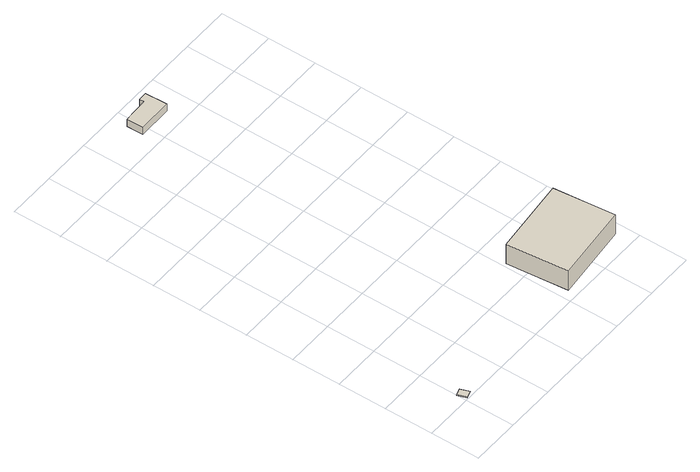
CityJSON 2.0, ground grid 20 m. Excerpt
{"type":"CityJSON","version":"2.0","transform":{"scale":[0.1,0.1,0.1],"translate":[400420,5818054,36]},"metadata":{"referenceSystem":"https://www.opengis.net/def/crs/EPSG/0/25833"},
"CityObjects":{
"building1":{"type":"Building","attributes":{"Gemeindeschluessel":"11000011","BezugspunktDach":"2200","function":"51009_1610","measuredHeight":0.413,"storeysAboveGround":0},"address":[{"country":"Germany","locality":"Berlin"}],"geometry":[{"type":"Solid","lod":"1","boundaries":[[[[0,1,2,3]],[[4,5,6,7]],[[4,7,3,2]],[[5,4,2,1]],[[6,5,1,0]],[[7,6,0,3]]]]}]},
"building2":{"type":"Building","attributes":{"Gemeindeschluessel":"11000011","BezugspunktDach":"2200","function":"31001_3260","measuredHeight":11.82,"storeysAboveGround":1},"address":[{"country":"Germany","locality":"Berlin","thoroughfareNumber":"125 (284)","thoroughfareName":"Am Tierpark"}],"geometry":[{"type":"Solid","lod":"1","boundaries":[[[[8,9,10,11,12]],[[13,14,15,16,17]],[[13,17,12,11]],[[14,13,11,10]],[[15,14,10,9]],[[16,15,9,8]],[[17,16,8,12]]]]}]},
"building3":{"type":"Building","attributes":{"Gemeindeschluessel":"11000011","BezugspunktDach":"2200","function":"31001_3260","measuredHeight":3.44,"storeysAboveGround":1},"address":[{"country":"Germany","locality":"Berlin","thoroughfareNumber":"125 (224)","thoroughfareName":"Am Tierpark"}],"geometry":[{"type":"Solid","lod":"1","boundaries":[[[[18,19,20,21,22,23]],[[24,25,26,27,28,29]],[[24,29,23,22]],[[25,24,22,21]],[[26,25,21,20]],[[27,26,20,19]],[[28,27,19,18]],[[29,28,18,23]]]]}]}
},
"vertices":[
[12,6,10],[41,15,10],[27,52,10],[0,43,10],[27,52,6],[41,15,6],[12,6,6],[0,43,6],
[637,36,105],[953,69,105],[940,195,105],[927,320,105],[611,287,105],[927,320,10],[940,195,10],[953,69,10],[637,36,10],[611,287,10],
[368,1669,40],[510,1671,40],[506,1762,40],[471,1761,40],[471,1742,40],[367,1738,40],[471,1742,6],[471,1761,6],[506,1762,6],[510,1671,6],[368,1669,6],[367,1738,6]
]}
